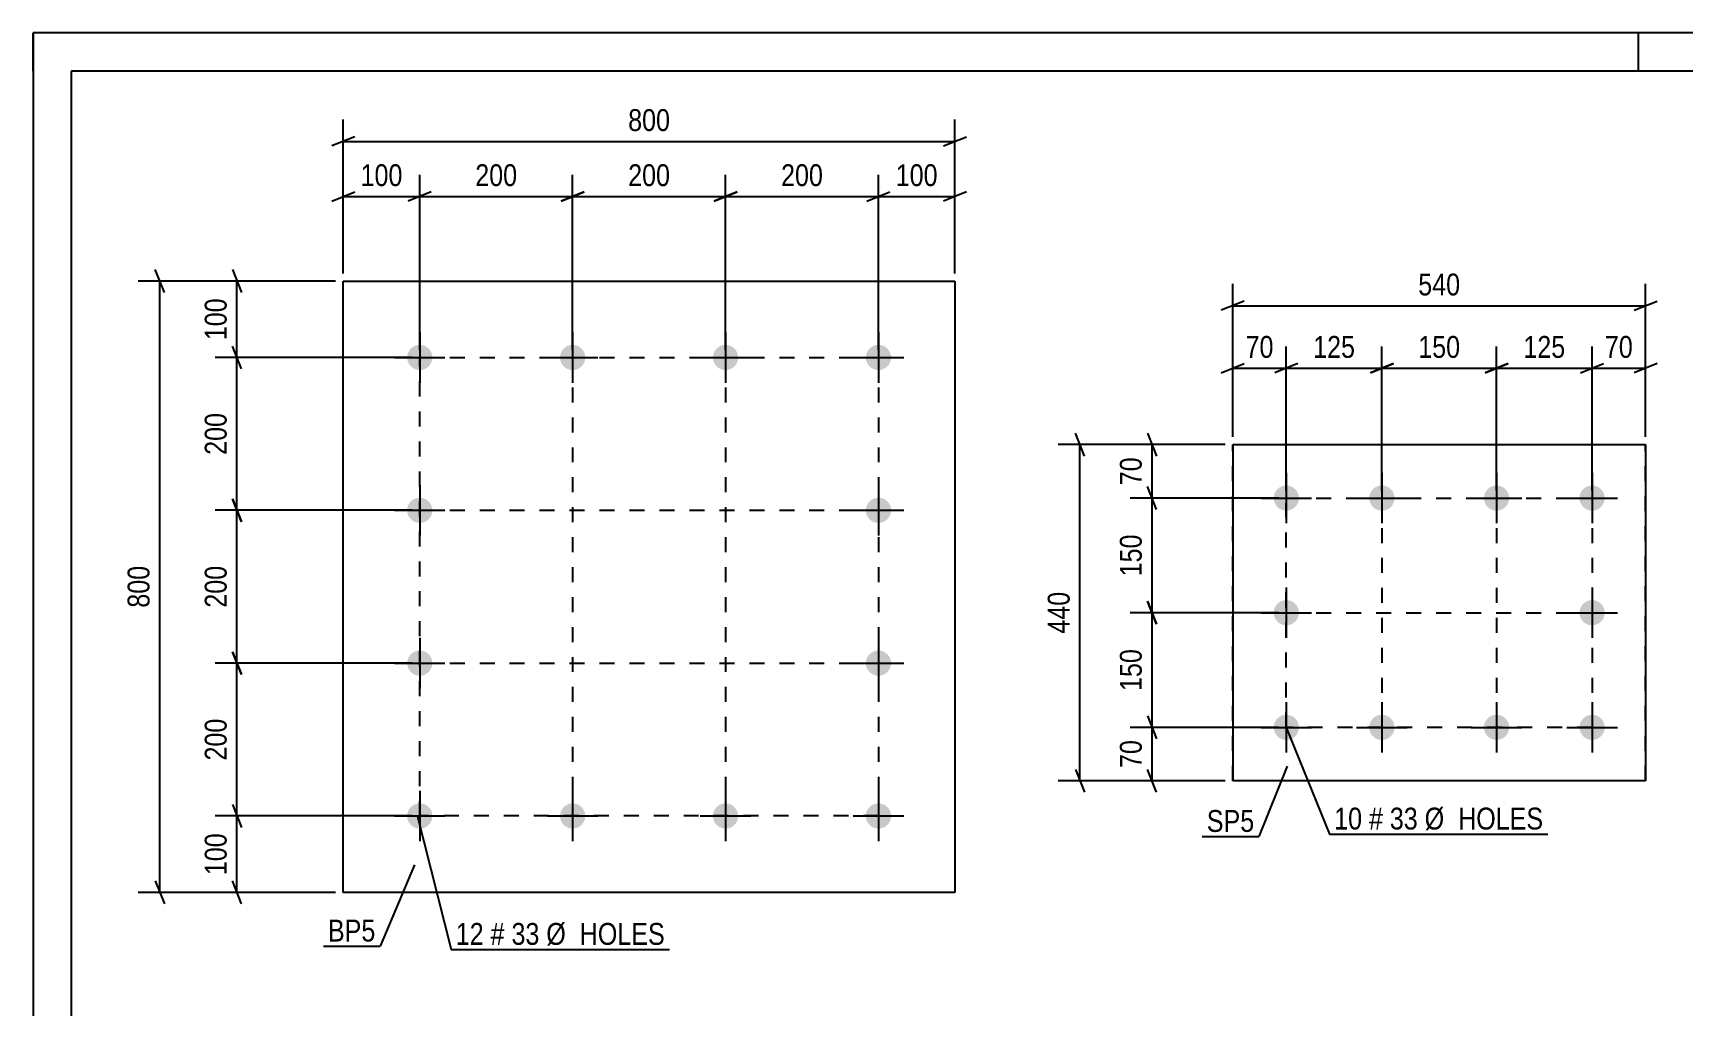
# Model space of a CAD drawing. Header units: millimetres. Extents: x 0 to 420, y 0 to 297.
# Drawn here: x 0 to 215.8, y 169.7 to 297 of the extents above; entities that cross this region are included whole.
import ezdxf

# ---------------------------------------------------------------- set-up
doc = ezdxf.new("R2010")
doc.units = ezdxf.units.MM
doc.linetypes.add('DXK_LINE_DOT2', pattern=[3.9198, 1.9599, -1.9599])
doc.styles.add('Arial Narrow', font='ARIALN.TTF', dxfattribs={"height": 0.2})

# ---------------------------------------------------------------- blocks, each defined once
blk = doc.blocks.new('Unknown-284928470-1132')
at = {"color": 5, "linetype": 'Continuous'}
for p, q in [((420, 297), (0, 297)), ((0, 297), (0, 0)), ((0, 292), (0, 297)), ((210, 292), (210, 297)), ((415, 292), (5, 292)), ((5, 292), (5, 5))]:
    blk.add_line(p, q, dxfattribs=at)
blk = doc.blocks.new('Part-284928470-1961 - 1945')
at = {"color": 2, "linetype": 'Continuous'}
for p, q in [((156.94, 243.14), (156.94, 199.14)), ((156.94, 243.14), (210.94, 243.14)), ((210.94, 243.14), (210.94, 199.14)), ((210.94, 199.14), (156.94, 199.14))]:
    blk.add_line(p, q, dxfattribs=at)
at = {"color": 7, "linetype": 'DXK_LINE_DOT2'}
for p, q in [((156.94, 199.14), (156.94, 243.14)), ((210.94, 199.14), (210.94, 243.14))]:
    blk.add_line(p, q, dxfattribs=at)
blk = doc.blocks.new('Bolt-284928470-1994 - 1945')
at = {"linetype": 'Continuous'}
for points in [[(163.94, 237.79, -1), (163.94, 234.49, -1)], [(176.44, 237.79, -1), (176.44, 234.49, -1)], [(191.44, 237.79, -1), (191.44, 234.49, -1)], [(203.94, 237.79, -1), (203.94, 234.49, -1)], [(163.94, 222.79, -1), (163.94, 219.49, -1)], [(203.94, 222.79, -1), (203.94, 219.49, -1)], [(163.94, 207.79, -1), (163.94, 204.49, -1)], [(176.44, 207.79, -1), (176.44, 204.49, -1)], [(191.44, 207.79, -1), (191.44, 204.49, -1)], [(203.94, 207.79, -1), (203.94, 204.49, -1)]]:
    blk.add_hatch(color=1, dxfattribs=at).paths.add_polyline_path(points)
at = {"color": 1, "linetype": 'Continuous'}
for p, q in [((163.94, 239.44), (163.94, 232.84)), ((176.44, 239.44), (176.44, 232.84)), ((191.44, 239.44), (191.44, 232.84)), ((203.94, 239.44), (203.94, 232.84)), ((160.64, 236.14), (167.24, 236.14)), ((173.14, 236.14), (179.74, 236.14)), ((188.14, 236.14), (194.74, 236.14)), ((200.64, 236.14), (207.24, 236.14)), ((163.94, 224.44), (163.94, 217.84)), ((203.94, 224.44), (203.94, 217.84)), ((160.64, 221.14), (167.24, 221.14)), ((200.64, 221.14), (207.24, 221.14)), ((163.94, 209.44), (163.94, 202.84)), ((176.44, 209.44), (176.44, 202.84)), ((191.44, 209.44), (191.44, 202.84)), ((203.94, 209.44), (203.94, 202.84)), ((160.64, 206.14), (167.24, 206.14)), ((173.14, 206.14), (179.74, 206.14)), ((188.14, 206.14), (194.74, 206.14)), ((200.64, 206.14), (207.24, 206.14))]:
    blk.add_line(p, q, dxfattribs=at)
blk = doc.blocks.new('Part-284928470-1321 - 1305')
at = {"color": 2, "linetype": 'Continuous'}
for p, q in [((40.59, 184.54), (40.59, 264.54)), ((40.59, 264.54), (120.59, 264.54)), ((120.59, 264.54), (120.59, 184.54)), ((120.59, 184.54), (40.59, 184.54))]:
    blk.add_line(p, q, dxfattribs=at)
blk = doc.blocks.new('Bolt-284928470-1354 - 1305')
at = {"linetype": 'Continuous'}
for points in [[(50.59, 256.19, -1), (50.59, 252.89, -1)], [(70.59, 256.19, -1), (70.59, 252.89, -1)], [(90.59, 256.19, -1), (90.59, 252.89, -1)], [(110.59, 256.19, -1), (110.59, 252.89, -1)], [(50.59, 236.19, -1), (50.59, 232.89, -1)], [(110.59, 236.19, -1), (110.59, 232.89, -1)], [(50.59, 216.19, -1), (50.59, 212.89, -1)], [(110.59, 216.19, -1), (110.59, 212.89, -1)], [(50.59, 196.19, -1), (50.59, 192.89, -1)], [(70.59, 196.19, -1), (70.59, 192.89, -1)], [(90.59, 196.19, -1), (90.59, 192.89, -1)], [(110.59, 196.19, -1), (110.59, 192.89, -1)]]:
    blk.add_hatch(color=1, dxfattribs=at).paths.add_polyline_path(points)
at = {"color": 1, "linetype": 'Continuous'}
for p, q in [((50.59, 257.84), (50.59, 251.24)), ((70.59, 257.84), (70.59, 251.24)), ((90.59, 257.84), (90.59, 251.24)), ((110.59, 257.84), (110.59, 251.24)), ((47.29, 254.54), (53.89, 254.54)), ((67.29, 254.54), (73.89, 254.54)), ((87.29, 254.54), (93.89, 254.54)), ((107.29, 254.54), (113.89, 254.54)), ((50.59, 237.84), (50.59, 231.24)), ((110.59, 237.84), (110.59, 231.24)), ((47.29, 234.54), (53.89, 234.54)), ((107.29, 234.54), (113.89, 234.54)), ((50.59, 217.84), (50.59, 211.24)), ((110.59, 217.84), (110.59, 211.24)), ((47.29, 214.54), (53.89, 214.54)), ((107.29, 214.54), (113.89, 214.54)), ((50.59, 197.84), (50.59, 191.24)), ((70.59, 197.84), (70.59, 191.24)), ((90.59, 197.84), (90.59, 191.24)), ((110.59, 197.84), (110.59, 191.24)), ((47.29, 194.54), (53.89, 194.54)), ((67.29, 194.54), (73.89, 194.54)), ((87.29, 194.54), (93.89, 194.54)), ((107.29, 194.54), (113.89, 194.54))]:
    blk.add_line(p, q, dxfattribs=at)
blk = doc.blocks.new('Rectangle-284928470-2090 - 1945')
at = {"color": 1, "linetype": 'DXK_LINE_DOT2'}
blk.add_lwpolyline([(163.94, 236.14), (203.94, 236.14), (203.94, 206.14), (163.94, 206.14), (163.94, 236.14)], close=True, dxfattribs=at)
blk = doc.blocks.new('Rectangle-284928470-1460 - 1305')
at = {"color": 1, "linetype": 'DXK_LINE_DOT2'}
blk.add_lwpolyline([(50.59, 254.54), (110.59, 254.54), (110.59, 194.54), (50.59, 194.54), (50.59, 254.54)], close=True, dxfattribs=at)
blk = doc.blocks.new('Line-284928470-2069 - 1945')
at = {"color": 1, "linetype": 'DXK_LINE_DOT2'}
blk.add_line((176.44, 236.14), (176.44, 206.14), dxfattribs=at)
blk = doc.blocks.new('Line-284928470-1431 - 1305')
at = {"color": 1, "linetype": 'DXK_LINE_DOT2'}
blk.add_line((70.59, 254.54), (70.59, 194.54), dxfattribs=at)
blk = doc.blocks.new('Line-284928470-2076 - 1945')
at = {"color": 1, "linetype": 'DXK_LINE_DOT2'}
blk.add_line((191.44, 236.14), (191.44, 206.14), dxfattribs=at)
blk = doc.blocks.new('Line-284928470-1439 - 1305')
at = {"color": 1, "linetype": 'DXK_LINE_DOT2'}
blk.add_line((90.59, 254.54), (90.59, 194.54), dxfattribs=at)
blk = doc.blocks.new('Line-284928470-2083 - 1945')
at = {"color": 1, "linetype": 'DXK_LINE_DOT2'}
blk.add_line((163.94, 221.14), (203.94, 221.14), dxfattribs=at)
blk = doc.blocks.new('Line-284928470-1446 - 1305')
at = {"color": 1, "linetype": 'DXK_LINE_DOT2'}
blk.add_line((50.59, 234.54), (110.59, 234.54), dxfattribs=at)
blk = doc.blocks.new('Line-284928470-1453 - 1305')
at = {"color": 1, "linetype": 'DXK_LINE_DOT2'}
blk.add_line((50.59, 214.54), (110.59, 214.54), dxfattribs=at)
blk = doc.blocks.new('StraightDimension-284928470-2021 - 1945')
at = {"color": 7, "linetype": 'Continuous'}
for p, q in [((137.55, 241.64), (136.35, 244.64)), ((155.94, 243.14), (134.1, 243.14)), ((136.95, 199.14), (136.95, 243.14)), ((155.94, 199.14), (134.1, 199.14)), ((136.35, 200.64), (137.55, 197.64))]:
    blk.add_line(p, q, dxfattribs=at)
at = {"color": 0}
blk.add_wipeout([(136.2, 224.49), (132, 224.49), (132, 217.8), (136.2, 217.8)], dxfattribs=at)
at = {"color": 3, "style": 'Arial Narrow'}
blk.add_text('440', height=2.863, rotation=90.0002, dxfattribs=at).set_placement((135.6, 218.4))
blk = doc.blocks.new('StraightDimension-284928470-3963 - 1945')
at = {"color": 7, "linetype": 'Continuous'}
for p, q in [((191.44, 237.14), (191.44, 255.99)), ((203.94, 237.14), (203.94, 255.99)), ((192.94, 253.74), (189.94, 252.54)), ((191.44, 253.14), (203.94, 253.14)), ((202.44, 252.54), (205.44, 253.74))]:
    blk.add_line(p, q, dxfattribs=at)
at = {"color": 0}
blk.add_wipeout([(201.03, 253.89), (201.03, 258.09), (194.35, 258.09), (194.35, 253.89)], dxfattribs=at)
at = {"color": 3, "style": 'Arial Narrow'}
blk.add_text('125', height=2.863, dxfattribs=at).set_placement((194.95, 254.49))
blk = doc.blocks.new('StraightDimension-284928470-1996 - 1945')
at = {"color": 7, "linetype": 'Continuous'}
for p, q in [((145.78, 244.64), (146.98, 241.64)), ((155.94, 243.14), (143.53, 243.14)), ((146.38, 236.14), (146.38, 243.14)), ((146.98, 234.64), (145.78, 237.64)), ((162.94, 236.14), (143.53, 236.14))]:
    blk.add_line(p, q, dxfattribs=at)
at = {"color": 0}
blk.add_wipeout([(145.63, 242.07), (141.43, 242.07), (141.43, 237.22), (145.63, 237.22)], dxfattribs=at)
at = {"color": 3, "style": 'Arial Narrow'}
blk.add_text('70', height=2.863, rotation=90.0002, dxfattribs=at).set_placement((145.03, 237.82))
blk = doc.blocks.new('StraightDimension-284928470-2006 - 1945')
at = {"color": 7, "linetype": 'Continuous'}
for p, q in [((145.78, 207.64), (146.98, 204.64)), ((162.94, 206.14), (143.53, 206.14)), ((146.38, 199.14), (146.38, 206.14)), ((155.94, 199.14), (143.53, 199.14)), ((146.98, 197.64), (145.78, 200.64))]:
    blk.add_line(p, q, dxfattribs=at)
at = {"color": 0}
blk.add_wipeout([(145.63, 205.07), (141.43, 205.07), (141.43, 200.22), (145.63, 200.22)], dxfattribs=at)
at = {"color": 3, "style": 'Arial Narrow'}
blk.add_text('70', height=2.863, rotation=90.0002, dxfattribs=at).set_placement((145.03, 200.82))
blk = doc.blocks.new('StraightDimension-284928470-2032 - 1945')
at = {"color": 7, "linetype": 'Continuous'}
for p, q in [((203.94, 237.14), (203.94, 255.99)), ((210.94, 244.14), (210.94, 255.99)), ((202.44, 252.54), (205.44, 253.74)), ((203.94, 253.14), (210.94, 253.14)), ((212.44, 253.74), (209.44, 252.54))]:
    blk.add_line(p, q, dxfattribs=at)
at = {"color": 0}
blk.add_wipeout([(209.87, 253.89), (209.87, 258.09), (205.01, 258.09), (205.01, 253.89)], dxfattribs=at)
at = {"color": 3, "style": 'Arial Narrow'}
blk.add_text('70', height=2.863, dxfattribs=at).set_placement((205.61, 254.49))
blk = doc.blocks.new('StraightDimension-284928470-2042 - 1945')
at = {"color": 7, "linetype": 'Continuous'}
for p, q in [((156.94, 244.14), (156.94, 255.99)), ((163.94, 237.14), (163.94, 255.99)), ((155.44, 252.54), (158.44, 253.74)), ((156.94, 253.14), (163.94, 253.14)), ((165.44, 253.74), (162.44, 252.54))]:
    blk.add_line(p, q, dxfattribs=at)
at = {"color": 0}
blk.add_wipeout([(162.87, 253.89), (162.87, 258.09), (158.01, 258.09), (158.01, 253.89)], dxfattribs=at)
at = {"color": 3, "style": 'Arial Narrow'}
blk.add_text('70', height=2.863, dxfattribs=at).set_placement((158.61, 254.49))
blk = doc.blocks.new('StraightDimension-284928470-2059 - 1945')
at = {"color": 7, "linetype": 'Continuous'}
for p, q in [((156.94, 244.14), (156.94, 264.16)), ((210.94, 244.14), (210.94, 264.16)), ((158.44, 261.91), (155.44, 260.71)), ((156.94, 261.31), (210.94, 261.31)), ((209.44, 260.71), (212.44, 261.91))]:
    blk.add_line(p, q, dxfattribs=at)
at = {"color": 0}
blk.add_wipeout([(187.28, 262.06), (187.28, 266.26), (180.6, 266.26), (180.6, 262.06)], dxfattribs=at)
at = {"color": 3, "style": 'Arial Narrow'}
blk.add_text('540', height=2.863, dxfattribs=at).set_placement((181.2, 262.66))
blk = doc.blocks.new('StraightDimension-284928470-3937 - 1945')
at = {"color": 7, "linetype": 'Continuous'}
for p, q in [((146.98, 219.64), (145.78, 222.64)), ((162.94, 221.14), (143.53, 221.14)), ((146.38, 206.14), (146.38, 221.14)), ((145.78, 207.64), (146.98, 204.64)), ((162.94, 206.14), (143.53, 206.14))]:
    blk.add_line(p, q, dxfattribs=at)
at = {"color": 0}
blk.add_wipeout([(145.63, 216.99), (141.43, 216.99), (141.43, 210.3), (145.63, 210.3)], dxfattribs=at)
at = {"color": 3, "style": 'Arial Narrow'}
blk.add_text('150', height=2.863, rotation=90.0002, dxfattribs=at).set_placement((145.03, 210.9))
blk = doc.blocks.new('StraightDimension-284928470-3939 - 1945')
at = {"color": 7, "linetype": 'Continuous'}
for p, q in [((146.98, 234.64), (145.78, 237.64)), ((162.94, 236.14), (143.53, 236.14)), ((146.38, 221.14), (146.38, 236.14)), ((145.78, 222.64), (146.98, 219.64)), ((162.94, 221.14), (143.53, 221.14))]:
    blk.add_line(p, q, dxfattribs=at)
at = {"color": 0}
blk.add_wipeout([(145.63, 231.99), (141.43, 231.99), (141.43, 225.3), (145.63, 225.3)], dxfattribs=at)
at = {"color": 3, "style": 'Arial Narrow'}
blk.add_text('150', height=2.863, rotation=90.0002, dxfattribs=at).set_placement((145.03, 225.9))
blk = doc.blocks.new('StraightDimension-284928470-3959 - 1945')
at = {"color": 7, "linetype": 'Continuous'}
for p, q in [((163.94, 237.14), (163.94, 255.99)), ((176.44, 237.14), (176.44, 255.99)), ((165.44, 253.74), (162.44, 252.54)), ((163.94, 253.14), (176.44, 253.14)), ((174.94, 252.54), (177.94, 253.74))]:
    blk.add_line(p, q, dxfattribs=at)
at = {"color": 0}
blk.add_wipeout([(173.53, 253.89), (173.53, 258.09), (166.85, 258.09), (166.85, 253.89)], dxfattribs=at)
at = {"color": 3, "style": 'Arial Narrow'}
blk.add_text('125', height=2.863, dxfattribs=at).set_placement((167.45, 254.49))
blk = doc.blocks.new('StraightDimension-284928470-3961 - 1945')
at = {"color": 7, "linetype": 'Continuous'}
for p, q in [((176.44, 237.14), (176.44, 255.99)), ((191.44, 237.14), (191.44, 255.99)), ((177.94, 253.74), (174.94, 252.54)), ((176.44, 253.14), (191.44, 253.14)), ((189.94, 252.54), (192.94, 253.74))]:
    blk.add_line(p, q, dxfattribs=at)
at = {"color": 0}
blk.add_wipeout([(187.28, 253.89), (187.28, 258.09), (180.6, 258.09), (180.6, 253.89)], dxfattribs=at)
at = {"color": 3, "style": 'Arial Narrow'}
blk.add_text('150', height=2.863, dxfattribs=at).set_placement((181.2, 254.49))
blk = doc.blocks.new('StraightDimension-284928470-3883 - 1305')
at = {"color": 7, "linetype": 'Continuous'}
for p, q in [((27.28, 213.04), (26.08, 216.04)), ((49.59, 214.54), (23.83, 214.54)), ((26.68, 194.54), (26.68, 214.54)), ((49.59, 194.54), (23.83, 194.54)), ((26.08, 196.04), (27.28, 193.04))]:
    blk.add_line(p, q, dxfattribs=at)
at = {"color": 0}
blk.add_wipeout([(25.93, 207.88), (21.73, 207.88), (21.73, 201.2), (25.93, 201.2)], dxfattribs=at)
at = {"color": 3, "style": 'Arial Narrow'}
blk.add_text('200', height=2.863, rotation=90.0002, dxfattribs=at).set_placement((25.33, 201.8))
blk = doc.blocks.new('StraightDimension-284928470-3889 - 1305')
at = {"color": 7, "linetype": 'Continuous'}
for p, q in [((50.59, 255.54), (50.59, 278.46)), ((70.59, 255.54), (70.59, 278.46)), ((52.09, 276.21), (49.09, 275.01)), ((50.59, 275.61), (70.59, 275.61)), ((69.09, 275.01), (72.09, 276.21))]:
    blk.add_line(p, q, dxfattribs=at)
at = {"color": 0}
blk.add_wipeout([(63.94, 276.36), (63.94, 280.56), (57.25, 280.56), (57.25, 276.36)], dxfattribs=at)
at = {"color": 3, "style": 'Arial Narrow'}
blk.add_text('200', height=2.863, dxfattribs=at).set_placement((57.85, 276.96))
blk = doc.blocks.new('StraightDimension-284928470-1356 - 1305')
at = {"color": 7, "linetype": 'Continuous'}
for p, q in [((26.08, 266.04), (27.28, 263.04)), ((39.59, 264.54), (23.83, 264.54)), ((26.68, 254.54), (26.68, 264.54)), ((27.28, 253.04), (26.08, 256.04)), ((49.59, 254.54), (23.83, 254.54))]:
    blk.add_line(p, q, dxfattribs=at)
at = {"color": 0}
blk.add_wipeout([(25.93, 262.88), (21.73, 262.88), (21.73, 256.2), (25.93, 256.2)], dxfattribs=at)
at = {"color": 3, "style": 'Arial Narrow'}
blk.add_text('100', height=2.863, rotation=90.0002, dxfattribs=at).set_placement((25.33, 256.8))
blk = doc.blocks.new('StraightDimension-284928470-1366 - 1305')
at = {"color": 7, "linetype": 'Continuous'}
for p, q in [((49.59, 194.54), (23.83, 194.54)), ((26.08, 196.04), (27.28, 193.04)), ((26.68, 184.54), (26.68, 194.54)), ((27.28, 183.04), (26.08, 186.04)), ((39.59, 184.54), (23.83, 184.54))]:
    blk.add_line(p, q, dxfattribs=at)
at = {"color": 0}
blk.add_wipeout([(25.93, 192.88), (21.73, 192.88), (21.73, 186.2), (25.93, 186.2)], dxfattribs=at)
at = {"color": 3, "style": 'Arial Narrow'}
blk.add_text('100', height=2.863, rotation=90.0002, dxfattribs=at).set_placement((25.33, 186.8))
blk = doc.blocks.new('StraightDimension-284928470-1383 - 1305')
at = {"color": 7, "linetype": 'Continuous'}
for p, q in [((17.19, 263.04), (15.99, 266.04)), ((39.59, 264.54), (13.74, 264.54)), ((16.59, 184.54), (16.59, 264.54)), ((15.99, 186.04), (17.19, 183.04)), ((39.59, 184.54), (13.74, 184.54))]:
    blk.add_line(p, q, dxfattribs=at)
at = {"color": 0}
blk.add_wipeout([(15.84, 227.88), (11.64, 227.88), (11.64, 221.2), (15.84, 221.2)], dxfattribs=at)
at = {"color": 3, "style": 'Arial Narrow'}
blk.add_text('800', height=2.863, rotation=90.0002, dxfattribs=at).set_placement((15.24, 221.8))
blk = doc.blocks.new('StraightDimension-284928470-1400 - 1305')
at = {"color": 7, "linetype": 'Continuous'}
for p, q in [((40.59, 265.54), (40.59, 278.46)), ((50.59, 255.54), (50.59, 278.46)), ((39.09, 275.01), (42.09, 276.21)), ((40.59, 275.61), (50.59, 275.61)), ((52.09, 276.21), (49.09, 275.01))]:
    blk.add_line(p, q, dxfattribs=at)
at = {"color": 0}
blk.add_wipeout([(48.94, 276.36), (48.94, 280.56), (42.25, 280.56), (42.25, 276.36)], dxfattribs=at)
at = {"color": 3, "style": 'Arial Narrow'}
blk.add_text('100', height=2.863, dxfattribs=at).set_placement((42.85, 276.96))
blk = doc.blocks.new('StraightDimension-284928470-1410 - 1305')
at = {"color": 7, "linetype": 'Continuous'}
for p, q in [((110.59, 255.54), (110.59, 278.46)), ((120.59, 265.54), (120.59, 278.46)), ((109.09, 275.01), (112.09, 276.21)), ((110.59, 275.61), (120.59, 275.61)), ((122.09, 276.21), (119.09, 275.01))]:
    blk.add_line(p, q, dxfattribs=at)
at = {"color": 0}
blk.add_wipeout([(118.94, 276.36), (118.94, 280.56), (112.25, 280.56), (112.25, 276.36)], dxfattribs=at)
at = {"color": 3, "style": 'Arial Narrow'}
blk.add_text('100', height=2.863, dxfattribs=at).set_placement((112.85, 276.96))
blk = doc.blocks.new('StraightDimension-284928470-1421 - 1305')
at = {"color": 7, "linetype": 'Continuous'}
for p, q in [((40.59, 265.54), (40.59, 285.67)), ((120.59, 265.54), (120.59, 285.67)), ((42.09, 283.42), (39.09, 282.22)), ((40.59, 282.82), (120.59, 282.82)), ((119.09, 282.22), (122.09, 283.42))]:
    blk.add_line(p, q, dxfattribs=at)
at = {"color": 0}
blk.add_wipeout([(83.94, 283.57), (83.94, 287.77), (77.25, 287.77), (77.25, 283.57)], dxfattribs=at)
at = {"color": 3, "style": 'Arial Narrow'}
blk.add_text('800', height=2.863, dxfattribs=at).set_placement((77.85, 284.17))
blk = doc.blocks.new('StraightDimension-284928470-3885 - 1305')
at = {"color": 7, "linetype": 'Continuous'}
for p, q in [((27.28, 233.04), (26.08, 236.04)), ((49.59, 234.54), (23.83, 234.54)), ((26.68, 214.54), (26.68, 234.54)), ((26.08, 216.04), (27.28, 213.04)), ((49.59, 214.54), (23.83, 214.54))]:
    blk.add_line(p, q, dxfattribs=at)
at = {"color": 0}
blk.add_wipeout([(25.93, 227.88), (21.73, 227.88), (21.73, 221.2), (25.93, 221.2)], dxfattribs=at)
at = {"color": 3, "style": 'Arial Narrow'}
blk.add_text('200', height=2.863, rotation=90.0002, dxfattribs=at).set_placement((25.33, 221.8))
blk = doc.blocks.new('StraightDimension-284928470-3887 - 1305')
at = {"color": 7, "linetype": 'Continuous'}
for p, q in [((27.28, 253.04), (26.08, 256.04)), ((49.59, 254.54), (23.83, 254.54)), ((26.68, 234.54), (26.68, 254.54)), ((26.08, 236.04), (27.28, 233.04)), ((49.59, 234.54), (23.83, 234.54))]:
    blk.add_line(p, q, dxfattribs=at)
at = {"color": 0}
blk.add_wipeout([(25.93, 247.88), (21.73, 247.88), (21.73, 241.2), (25.93, 241.2)], dxfattribs=at)
at = {"color": 3, "style": 'Arial Narrow'}
blk.add_text('200', height=2.863, rotation=90.0002, dxfattribs=at).set_placement((25.33, 241.8))
blk = doc.blocks.new('StraightDimension-284928470-3891 - 1305')
at = {"color": 7, "linetype": 'Continuous'}
for p, q in [((70.59, 255.54), (70.59, 278.46)), ((90.59, 255.54), (90.59, 278.46)), ((72.09, 276.21), (69.09, 275.01)), ((70.59, 275.61), (90.59, 275.61)), ((89.09, 275.01), (92.09, 276.21))]:
    blk.add_line(p, q, dxfattribs=at)
at = {"color": 0}
blk.add_wipeout([(83.94, 276.36), (83.94, 280.56), (77.25, 280.56), (77.25, 276.36)], dxfattribs=at)
at = {"color": 3, "style": 'Arial Narrow'}
blk.add_text('200', height=2.863, dxfattribs=at).set_placement((77.85, 276.96))
blk = doc.blocks.new('StraightDimension-284928470-3893 - 1305')
at = {"color": 7, "linetype": 'Continuous'}
for p, q in [((90.59, 255.54), (90.59, 278.46)), ((110.59, 255.54), (110.59, 278.46)), ((92.09, 276.21), (89.09, 275.01)), ((90.59, 275.61), (110.59, 275.61)), ((109.09, 275.01), (112.09, 276.21))]:
    blk.add_line(p, q, dxfattribs=at)
at = {"color": 0}
blk.add_wipeout([(103.94, 276.36), (103.94, 280.56), (97.25, 280.56), (97.25, 276.36)], dxfattribs=at)
at = {"color": 3, "style": 'Arial Narrow'}
blk.add_text('200', height=2.863, dxfattribs=at).set_placement((97.85, 276.96))
blk = doc.blocks.new('Mark-284928470-1957 - 1945')
at = {"color": 0}
blk.add_wipeout([(159.75, 192.46), (159.75, 195.46), (153.54, 195.46), (153.54, 192.46)], dxfattribs=at)
blk.add_wipeout([(159.75, 192.46), (159.75, 195.46), (153.54, 195.46), (153.54, 192.46)], dxfattribs=at)
at = {"color": 30, "linetype": 'Continuous'}
for p in [(164.05, 201.06), (152.94, 191.86)]:
    blk.add_line(p, (160.35, 191.86), dxfattribs=at)
at = {"color": 3, "style": 'Arial Narrow'}
blk.add_text('SP5', height=2.863, dxfattribs=at).set_placement((153.54, 192.46))
blk = doc.blocks.new('Mark-284928470-1990 - 1945')
at = {"color": 0}
blk.add_wipeout([(173.86, 192.77), (173.86, 195.77), (170.2, 195.77), (170.2, 192.77)], dxfattribs=at)
blk.add_wipeout([(173.86, 192.77), (173.86, 195.77), (170.2, 195.77), (170.2, 192.77)], dxfattribs=at)
at = {"color": 7, "linetype": 'Continuous'}
blk.add_line((163.94, 206.14), (169.6, 192.17), dxfattribs=at)
at = {"color": 0}
blk.add_wipeout([(176.58, 192.77), (176.58, 195.77), (174.76, 195.77), (174.76, 192.77)], dxfattribs=at)
blk.add_wipeout([(176.58, 192.77), (176.58, 195.77), (174.76, 195.77), (174.76, 192.77)], dxfattribs=at)
at = {"color": 3, "style": 'Arial Narrow'}
blk.add_text('10', height=2.863, dxfattribs=at).set_placement((170.2, 192.77))
at = {"color": 0}
blk.add_wipeout([(181.14, 192.77), (181.14, 195.77), (177.48, 195.77), (177.48, 192.77)], dxfattribs=at)
blk.add_wipeout([(181.14, 192.77), (181.14, 195.77), (177.48, 195.77), (177.48, 192.77)], dxfattribs=at)
at = {"color": 3, "style": 'Arial Narrow'}
blk.add_text('#', height=2.86, dxfattribs=at).set_placement((174.76, 192.77))
at = {"color": 0}
blk.add_wipeout([(197.57, 192.77), (197.57, 195.77), (182.04, 195.77), (182.04, 192.77)], dxfattribs=at)
blk.add_wipeout([(197.57, 192.77), (197.57, 195.77), (182.04, 195.77), (182.04, 192.77)], dxfattribs=at)
at = {"color": 7, "linetype": 'Continuous'}
blk.add_line((169.6, 192.17), (198.17, 192.17), dxfattribs=at)
at = {"color": 3, "style": 'Arial Narrow'}
for s, p in [('33', (177.48, 192.77)), ('Ø  HOLES', (182.04, 192.77))]:
    blk.add_text(s, height=2.863, dxfattribs=at).set_placement(p)
blk = doc.blocks.new('Mark-284928470-1317 - 1305')
at = {"color": 0}
blk.add_wipeout([(44.79, 178.11), (44.79, 181.11), (38.58, 181.11), (38.58, 178.11)], dxfattribs=at)
blk.add_wipeout([(44.79, 178.11), (44.79, 181.11), (38.58, 181.11), (38.58, 178.11)], dxfattribs=at)
at = {"color": 30, "linetype": 'Continuous'}
for p in [(49.91, 188.16), (37.98, 177.51)]:
    blk.add_line(p, (45.39, 177.51), dxfattribs=at)
at = {"color": 3, "style": 'Arial Narrow'}
blk.add_text('BP5', height=2.863, dxfattribs=at).set_placement((38.58, 178.11))
blk = doc.blocks.new('Mark-284928470-1350 - 1305')
at = {"color": 0}
blk.add_wipeout([(58.96, 177.68), (58.96, 180.68), (55.3, 180.68), (55.3, 177.68)], dxfattribs=at)
blk.add_wipeout([(58.96, 177.68), (58.96, 180.68), (55.3, 180.68), (55.3, 177.68)], dxfattribs=at)
at = {"color": 7, "linetype": 'Continuous'}
blk.add_line((50.25, 194.66), (54.7, 177.08), dxfattribs=at)
at = {"color": 0}
blk.add_wipeout([(61.69, 177.68), (61.69, 180.68), (59.86, 180.68), (59.86, 177.68)], dxfattribs=at)
blk.add_wipeout([(61.69, 177.68), (61.69, 180.68), (59.86, 180.68), (59.86, 177.68)], dxfattribs=at)
at = {"color": 3, "style": 'Arial Narrow'}
blk.add_text('12', height=2.863, dxfattribs=at).set_placement((55.3, 177.68))
at = {"color": 0}
blk.add_wipeout([(66.24, 177.68), (66.24, 180.68), (62.59, 180.68), (62.59, 177.68)], dxfattribs=at)
blk.add_wipeout([(66.24, 177.68), (66.24, 180.68), (62.59, 180.68), (62.59, 177.68)], dxfattribs=at)
at = {"color": 3, "style": 'Arial Narrow'}
blk.add_text('#', height=2.86, dxfattribs=at).set_placement((59.86, 177.68))
at = {"color": 0}
blk.add_wipeout([(82.67, 177.68), (82.67, 180.68), (67.14, 180.68), (67.14, 177.68)], dxfattribs=at)
blk.add_wipeout([(82.67, 177.68), (82.67, 180.68), (67.14, 180.68), (67.14, 177.68)], dxfattribs=at)
at = {"color": 7, "linetype": 'Continuous'}
blk.add_line((54.7, 177.08), (83.27, 177.08), dxfattribs=at)
at = {"color": 3, "style": 'Arial Narrow'}
for s, p in [('33', (62.59, 177.68)), ('Ø  HOLES', (67.14, 177.68))]:
    blk.add_text(s, height=2.863, dxfattribs=at).set_placement(p)

msp = doc.modelspace()

# ---------------------------------------------------------------- block references
for name in ['Unknown-284928470-1132', 'Part-284928470-1321 - 1305', 'Bolt-284928470-1354 - 1305', 'Rectangle-284928470-1460 - 1305', 'Line-284928470-1431 - 1305', 'Line-284928470-1439 - 1305', 'Part-284928470-1961 - 1945', 'Bolt-284928470-1994 - 1945', 'Rectangle-284928470-2090 - 1945', 'Line-284928470-2069 - 1945', 'Line-284928470-2076 - 1945', 'Line-284928470-1446 - 1305', 'Line-284928470-2083 - 1945', 'Line-284928470-1453 - 1305']:
    msp.add_blockref(name, (0, 0))

# ---------------------------------------------------------------- next in the draw order: block references
for name in ['StraightDimension-284928470-3889 - 1305', 'StraightDimension-284928470-1410 - 1305', 'StraightDimension-284928470-3963 - 1945', 'StraightDimension-284928470-2021 - 1945', 'StraightDimension-284928470-3883 - 1305']:
    msp.add_blockref(name, (0, 0))

# ---------------------------------------------------------------- next in the draw order: block references
for name in ['StraightDimension-284928470-1356 - 1305', 'StraightDimension-284928470-2032 - 1945', 'StraightDimension-284928470-1996 - 1945', 'StraightDimension-284928470-2006 - 1945', 'StraightDimension-284928470-1366 - 1305']:
    msp.add_blockref(name, (0, 0))

# ---------------------------------------------------------------- next in the draw order: block references
for name in ['StraightDimension-284928470-1383 - 1305', 'StraightDimension-284928470-2042 - 1945', 'StraightDimension-284928470-3937 - 1945', 'Mark-284928470-1957 - 1945']:
    msp.add_blockref(name, (0, 0))

# ---------------------------------------------------------------- next in the draw order: block references
for name in ['StraightDimension-284928470-1400 - 1305', 'StraightDimension-284928470-2059 - 1945', 'StraightDimension-284928470-3939 - 1945', 'StraightDimension-284928470-3885 - 1305', 'Mark-284928470-1990 - 1945', 'Mark-284928470-1317 - 1305']:
    msp.add_blockref(name, (0, 0))

# ---------------------------------------------------------------- next in the draw order: block references
for name in ['StraightDimension-284928470-1421 - 1305', 'StraightDimension-284928470-3959 - 1945', 'StraightDimension-284928470-3887 - 1305', 'Mark-284928470-1350 - 1305']:
    msp.add_blockref(name, (0, 0))

# ---------------------------------------------------------------- next in the draw order: block references
for name in ['StraightDimension-284928470-3891 - 1305', 'StraightDimension-284928470-3961 - 1945']:
    msp.add_blockref(name, (0, 0))

# ---------------------------------------------------------------- next in the draw order: block references
msp.add_blockref('StraightDimension-284928470-3893 - 1305', (0, 0))

doc.saveas('drawing.dxf')
